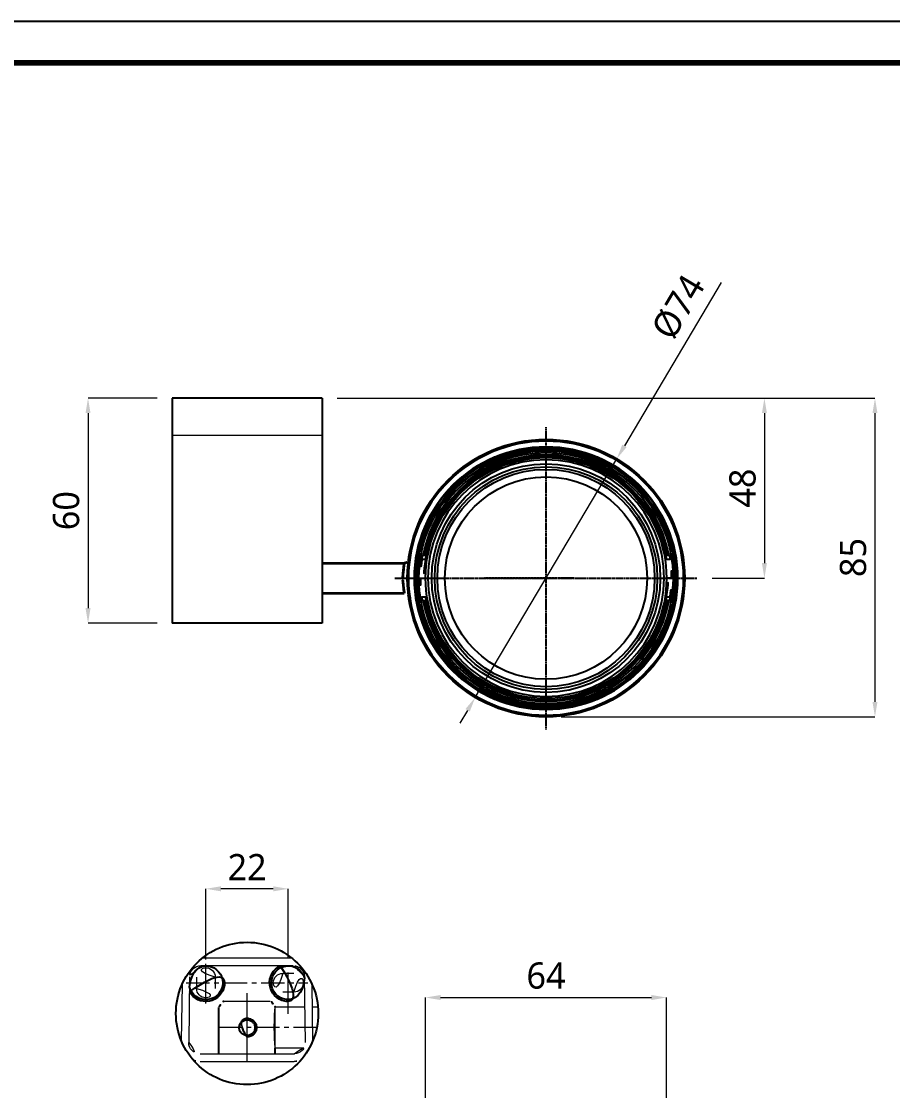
# Model space of a CAD drawing. Extents: x 16296675745 to 16296677481, y -37409619395 to -37409618123.
# Drawn here: x 16296676078 to 16296676310.4, y -37409618995.3 to -37409618710.2 of the extents above; entities that cross this region are included whole.
import ezdxf

# ---------------------------------------------------------------- set-up
doc = ezdxf.new("R2010")
doc.units = 0
doc.header["$LTSCALE"] = 10
doc.header["$MEASUREMENT"] = 0
doc.header["$PDMODE"] = 3
doc.header["$PDSIZE"] = -10
for name, pattern in [('CENTER', [2, 1.25, -0.25, 0.25, -0.25]), ('CENTER2', [28.575, 19.05, -3.175, 3.175, -3.175]), ('HIDDEN', [0.375, 0.25, -0.125]), ('PHANTOM2', [1.25, 0.625, -0.125, 0.125, -0.125, 0.125, -0.125])]:
    doc.linetypes.add(name, pattern=pattern)
doc.layers.get('0').update_dxf_attribs({"linetype": 'CONTINUOUS'})
doc.layers.get('DEFPOINTS').update_dxf_attribs({"linetype": 'CONTINUOUS'})
for name, color, linetype in [('1', 7, 'CONTINUOUS'), ('2', 2, 'CONTINUOUS'), ('中心线', 1, 'CENTER')]:
    doc.layers.add(name, color=color, linetype=linetype)
for name, color, linetype, lineweight in [('Cneter', 1, 'CENTER2', 13), ('标尺线', 82, 'CONTINUOUS', 18), ('粗实线', 7, 'CONTINUOUS', 35)]:
    doc.layers.add(name, color=color, linetype=linetype, lineweight=lineweight)
doc.styles.add('Daelim Dimension', font='')
doc.styles.get('Daelim Dimension').set_extended_font_data('NanumGothic')
doc.dimstyles.new('DEFAULT', dxfattribs={"dimscale": 2, "dimtxt": 2, "dimasz": 2, "dimexe": 0, "dimexo": 2, "dimgap": 1, "dimtad": 1, "dimdec": 1, "dimzin": 9, "dimdsep": 46, "dimtxsty": 'Daelim Dimension', "dimcen": 0.5, "dimclrd": 252, "dimclre": 252, "dimclrt": 3, "dimadec": 1, "dimazin": 0, "dimtfac": 1, "dimtdec": 1, "dimtix": 1, "dimtmove": 0, "dimatfit": 3, "dimfxl": 1, "dimtolj": 1, "dimtzin": 1, "dimlwd": 9, "dimlwe": 9, "dimarcsym": 0})

# ---------------------------------------------------------------- blocks, each defined once
blk = doc.blocks.new('*D15')
at = {"color": 5, "lineweight": 9, "ltscale": 0.5, "transparency": 16777216}
for p, q in [((16296676114.21514, -37409618810.6493), (16296676095.77783, -37409618810.6493)), ((16296676095.77783, -37409618814.6493), (16296676095.77783, -37409618866.64008)), ((16296676114.21514, -37409618870.64008), (16296676095.77783, -37409618870.64008))]:
    blk.add_line(p, q, dxfattribs=at)
at = {"color": 5, "ltscale": 0.5, "transparency": 16777216}
for points in [[(16296676095.11116, -37409618814.6493), (16296676096.4445, -37409618814.6493), (16296676095.77783, -37409618810.6493)], [(16296676095.11116, -37409618866.64008), (16296676096.4445, -37409618866.64008), (16296676095.77783, -37409618870.64008)]]:
    blk.add_solid(points, dxfattribs=at)
at = {"layer": 'DEFPOINTS', "color": 0, "ltscale": 0.5, "transparency": 16777216}
for p in [(16296676118.21514, -37409618810.6493), (16296676095.77783, -37409618870.64008), (16296676118.21514, -37409618870.64008)]:
    blk.add_point(p, dxfattribs=at)
at = {"color": 7, "ltscale": 0.5, "transparency": 16777216, "insert": (16296676089.96739, -37409618840.64468), "char_height": 7, "attachment_point": 5, "rotation": 90, "style": 'Daelim Dimension'}
blk.add_mtext('\\A1;60', dxfattribs=at)
blk = doc.blocks.new('*D1')
at = {"color": 5, "lineweight": 9, "ltscale": 0.5, "transparency": 16777216}
for p, q in [((16296676264.71, -37409618779.85), (16296676238.88, -37409618823.39)), ((16296676199.09, -37409618890.47), (16296676236.84, -37409618826.83)), ((16296676197.05, -37409618893.91), (16296676195, -37409618897.35))]:
    blk.add_line(p, q, dxfattribs=at)
at = {"color": 5, "ltscale": 0.5, "transparency": 16777216}
for points in [[(16296676238.31, -37409618823.05), (16296676239.46, -37409618823.73), (16296676236.84, -37409618826.83)], [(16296676196.47, -37409618893.57), (16296676197.62, -37409618894.25), (16296676199.09, -37409618890.47)]]:
    blk.add_solid(points, dxfattribs=at)
at = {"layer": 'DEFPOINTS', "color": 0, "ltscale": 0.5, "transparency": 16777216}
for p in [(16296676236.84, -37409618826.83), (16296676199.09, -37409618890.47)]:
    blk.add_point(p, dxfattribs=at)
at = {"color": 7, "ltscale": 0.5, "transparency": 16777216, "insert": (16296676253.3, -37409618786.4), "char_height": 7, "attachment_point": 5, "rotation": 59.3206, "style": 'Daelim Dimension'}
blk.add_mtext('\\A1;Ø74', dxfattribs=at)
blk = doc.blocks.new('*D16')
at = {"color": 5, "lineweight": 9, "ltscale": 0.5, "transparency": 16777216}
for p, q in [((16296676162.21514, -37409618810.6493), (16296676276.23935, -37409618810.6493)), ((16296676276.23935, -37409618814.6493), (16296676276.23935, -37409618854.6493)), ((16296676262.33514, -37409618858.6493), (16296676276.23935, -37409618858.6493))]:
    blk.add_line(p, q, dxfattribs=at)
at = {"color": 5, "ltscale": 0.5, "transparency": 16777216}
for points in [[(16296676275.57269, -37409618814.6493), (16296676276.90602, -37409618814.6493), (16296676276.23935, -37409618810.6493)], [(16296676275.57269, -37409618854.6493), (16296676276.90602, -37409618854.6493), (16296676276.23935, -37409618858.6493)]]:
    blk.add_solid(points, dxfattribs=at)
at = {"layer": 'DEFPOINTS', "color": 0, "ltscale": 0.5, "transparency": 16777216}
for p in [(16296676158.21514, -37409618810.6493), (16296676258.33514, -37409618858.6493), (16296676276.23935, -37409618858.6493)]:
    blk.add_point(p, dxfattribs=at)
at = {"color": 7, "ltscale": 0.5, "transparency": 16777216, "insert": (16296676270.42892, -37409618834.64928), "char_height": 7, "attachment_point": 5, "rotation": 90, "style": 'Daelim Dimension'}
blk.add_mtext('\\A1;48', dxfattribs=at)
blk = doc.blocks.new('*D17')
at = {"color": 5, "lineweight": 9, "ltscale": 0.5, "transparency": 16777216}
for p, q in [((16296676162.21514, -37409618810.6493), (16296676305.72608, -37409618810.6493)), ((16296676305.72608, -37409618814.6493), (16296676305.72608, -37409618891.6493)), ((16296676221.96514, -37409618895.6493), (16296676305.72608, -37409618895.6493))]:
    blk.add_line(p, q, dxfattribs=at)
at = {"color": 5, "ltscale": 0.5, "transparency": 16777216}
for points in [[(16296676305.05941, -37409618814.6493), (16296676306.39274, -37409618814.6493), (16296676305.72608, -37409618810.6493)], [(16296676305.05941, -37409618891.6493), (16296676306.39274, -37409618891.6493), (16296676305.72608, -37409618895.6493)]]:
    blk.add_solid(points, dxfattribs=at)
at = {"layer": 'DEFPOINTS', "color": 0, "ltscale": 0.5, "transparency": 16777216}
for p in [(16296676158.21514, -37409618810.6493), (16296676217.96514, -37409618895.6493), (16296676305.72608, -37409618895.6493)]:
    blk.add_point(p, dxfattribs=at)
at = {"color": 7, "ltscale": 0.5, "transparency": 16777216, "insert": (16296676299.91564, -37409618853.1493), "char_height": 7, "attachment_point": 5, "rotation": 90, "style": 'Daelim Dimension'}
blk.add_mtext('\\A1;85', dxfattribs=at)
blk = doc.blocks.new('*D19')
at = {"color": 5, "lineweight": 9, "ltscale": 0.5, "transparency": 16777216}
for p, q in [((16296676185.830839, -37409618998.302406), (16296676185.830839, -37409618970.496193)), ((16296676189.830839, -37409618970.496193), (16296676246.09944, -37409618970.496193)), ((16296676250.09944, -37409618998.302406), (16296676250.09944, -37409618970.496193))]:
    blk.add_line(p, q, dxfattribs=at)
at = {"color": 5, "ltscale": 0.5, "transparency": 16777216}
for points in [[(16296676189.830839, -37409618969.829529), (16296676189.830839, -37409618971.162857), (16296676185.830839, -37409618970.496193)], [(16296676246.09944, -37409618969.829529), (16296676246.09944, -37409618971.162857), (16296676250.09944, -37409618970.496193)]]:
    blk.add_solid(points, dxfattribs=at)
at = {"layer": 'DEFPOINTS', "color": 0, "ltscale": 0.5, "transparency": 16777216}
for p in [(16296676250.09944, -37409618970.496193), (16296676185.830839, -37409619002.302406), (16296676250.09944, -37409619002.302406)]:
    blk.add_point(p, dxfattribs=at)
at = {"color": 7, "ltscale": 0.5, "transparency": 16777216, "insert": (16296676217.965139, -37409618964.685753), "char_height": 7, "attachment_point": 5, "style": 'Daelim Dimension'}
blk.add_mtext('\\A1;64', dxfattribs=at)
blk = doc.blocks.new('*D5')
at = {"layer": 'DEFPOINTS', "color": 0, "transparency": 16777216}
for p in [(16296676127.215139, -37409618941.509323), (16296676127.215139, -37409618964.355743), (16296676149.215139, -37409618964.105743)]:
    blk.add_point(p, dxfattribs=at)
at = {"layer": '标尺线', "color": 5, "lineweight": 9, "transparency": 16777216}
for p, q in [((16296676127.215139, -37409618960.355743), (16296676127.215139, -37409618941.509323)), ((16296676145.215139, -37409618941.509323), (16296676131.215139, -37409618941.509323)), ((16296676149.215139, -37409618960.105743), (16296676149.215139, -37409618941.509323))]:
    blk.add_line(p, q, dxfattribs=at)
at = {"layer": '标尺线', "color": 5, "transparency": 16777216}
for points in [[(16296676131.215139, -37409618940.842659), (16296676131.215139, -37409618942.175987), (16296676127.215139, -37409618941.509323)], [(16296676145.215139, -37409618940.842659), (16296676145.215139, -37409618942.175987), (16296676149.215139, -37409618941.509323)]]:
    blk.add_solid(points, dxfattribs=at)
at = {"layer": '标尺线', "color": 7, "transparency": 16777216, "insert": (16296676138.215139, -37409618935.733932), "char_height": 7, "attachment_point": 5, "style": 'Daelim Dimension'}
blk.add_mtext('\\A1;22', dxfattribs=at)

msp = doc.modelspace()

# ---------------------------------------------------------------- linework, layer by layer
at = {"color": 7, "linetype": 'Continuous'}
for p, q in [((16296676118.215139, -37409618810.6493), (16296676118.215139, -37409618870.640083)), ((16296676158.215139, -37409618810.6493), (16296676118.215139, -37409618810.6493)), ((16296676158.215139, -37409618810.6493), (16296676158.215139, -37409618870.640083)), ((16296676184.345869, -37409618853.575378), (16296676184.835911, -37409618853.649307)), ((16296676184.42487, -37409618853.077019), (16296676184.42486, -37409618853.077057)), ((16296676185.865311, -37409618853.6493), (16296676184.835911, -37409618853.649307)), ((16296676186.028231, -37409618852.6493), (16296676184.91374, -37409618852.659027)), ((16296676184.91374, -37409618852.659027), (16296676184.91375, -37409618852.658989)), ((16296676186.028231, -37409618852.6493), (16296676186.025339, -37409618852.6493)), ((16296676249.90205, -37409618852.6493), (16296676249.90494, -37409618852.6493)), ((16296676251.016541, -37409618852.659027), (16296676249.90205, -37409618852.6493)), ((16296676251.09437, -37409618853.649307), (16296676250.06497, -37409618853.6493)), ((16296676251.016529, -37409618852.658989), (16296676251.016541, -37409618852.659027)), ((16296676251.58441, -37409618853.575378), (16296676251.09437, -37409618853.649307)), ((16296676183.965139, -37409618858.6493), (16296676185.47823, -37409618858.6493)), ((16296676251.965139, -37409618858.6493), (16296676250.452049, -37409618858.6493)), ((16296676184.345869, -37409618863.723221), (16296676184.835911, -37409618863.649277)), ((16296676184.835911, -37409618863.649277), (16296676185.865311, -37409618863.6493)), ((16296676184.91375, -37409618864.63961), (16296676184.91374, -37409618864.639572)), ((16296676184.91375, -37409618864.63961), (16296676186.024561, -37409618864.649307)), ((16296676186.028231, -37409618864.6493), (16296676186.025339, -37409618864.6493)), ((16296676249.90205, -37409618864.6493), (16296676249.90494, -37409618864.6493)), ((16296676251.016529, -37409618864.63961), (16296676249.90572, -37409618864.649307)), ((16296676250.06497, -37409618863.6493), (16296676251.09437, -37409618863.649277)), ((16296676251.016541, -37409618864.639572), (16296676251.016529, -37409618864.63961)), ((16296676251.58441, -37409618863.723221), (16296676251.09437, -37409618863.649277)), ((16296676251.505421, -37409618864.221527), (16296676251.505409, -37409618864.221573)), ((16296676158.215139, -37409618870.640083), (16296676118.215139, -37409618870.640083))]:
    msp.add_line(p, q, dxfattribs=at)
at = {"ltscale": 0.5}
msp.add_lwpolyline([(16296675826.83497, -37409619187.177101), (16296676477.83497, -37409619187.177101), (16296676477.83497, -37409618710.177101), (16296675826.83497, -37409618710.177101)], close=True, dxfattribs=at)
at = {"color": 5, "linetype": 'ByBlock', "lineweight": 200, "const_width": 1.5}
msp.add_lwpolyline([(16296675837.303169, -37409619166.75238), (16296676467.303169, -37409619166.75238), (16296676467.303169, -37409618721.25238), (16296675837.303169, -37409618721.25238)], close=True, dxfattribs=at)
at = {"color": 7, "linetype": 'Continuous'}
for radius in [37, 36.7, 35, 34.5, 32.134299, 30.493049, 29.693079, 28.984245, 26.984321]:
    msp.add_circle((16296676217.965139, -37409618858.6493), radius, dxfattribs=at)
at = {"linetype": 'PHANTOM2', "ltscale": 0.5}
msp.add_circle((16296676138.215139, -37409618974.750587), 18.986573, dxfattribs=at)
at = {"color": 7, "linetype": 'Continuous'}
for centre, radius, start, end in [((16296676217.965139, -37409618858.6493), 33.4, 10.33467848, 169.66532152), ((16296676217.965139, -37409618858.6493), 32.9, 10.50135502, 169.49864498), ((16296676217.965139, -37409618858.6493), 32.498477, 10.63919741, 169.36080259), ((16296676217.965139, -37409618858.649338), 31.534321, 0, 180), ((16296676217.965139, -37409618858.6493), 34, 170.56741156, 189.43258844), ((16296676184.9181, -37409618853.158997), 0.5, 90.49997623, 170.56741156), ((16296676218.01746, -37409618858.65287), 33.556681, 171.42471333, 179.99388015), ((16296676217.965139, -37409618858.6493), 32.48691, 171.14653992, 188.85346008), ((16296676217.965139, -37409618858.6493), 32.48691, 351.14653992, 8.85346008), ((16296676251.01218, -37409618853.158997), 0.5, 9.43258844, 89.50002377), ((16296676217.912821, -37409618858.65287), 33.55668, 0.00611985, 8.57528667), ((16296676217.965139, -37409618858.6493), 34, 350.56741156, 9.43258844), ((16296676218.01746, -37409618858.645729), 33.55668, 180.00611985, 188.57528667), ((16296676217.965139, -37409618858.649261), 31.534321, 180, 0), ((16296676217.912821, -37409618858.645729), 33.556681, 351.42471333, 359.99388015), ((16296676184.9181, -37409618864.139603), 0.5, 189.43258844, 269.50002377), ((16296676217.965139, -37409618858.6493), 33.4, 190.33467848, 349.66532152), ((16296676217.965139, -37409618858.6493), 32.9, 190.50178483, 349.49821517), ((16296676217.965139, -37409618858.6493), 32.498477, 190.63919741, 349.36080259), ((16296676251.01218, -37409618864.139603), 0.5, 270.49997623, 350.56741156)]:
    msp.add_arc(centre, radius, start, end, dxfattribs=at)
for points, knots in [([(16296676184.835911, -37409618853.649307), (16296676184.845329, -37409618853.522972), (16296676184.859329, -37409618853.339569), (16296676184.877609, -37409618853.106178), (16296676184.88941, -37409618852.958054), (16296676184.898081, -37409618852.850327), (16296676184.90394, -37409618852.778793), (16296676184.90724, -37409618852.73735), (16296676184.91013, -37409618852.704758), (16296676184.91157, -37409618852.681107), (16296676184.91363, -37409618852.667084), (16296676184.913219, -37409618852.660538), (16296676184.91374, -37409618852.659027)], [0, 0, 0, 0, 0.3826276922, 0.5555035787, 0.7070161719, 0.8314047741, 0.8818673617, 0.9238423626, 0.9569100111, 0.9807707568, 0.9951733414, 1, 1, 1, 1]), ([(16296676186.028231, -37409618852.6493), (16296676186.028641, -37409618852.6493), (16296676186.02817, -37409618852.651878), (16296676186.028311, -37409618852.654617), (16296676186.027321, -37409618852.661186), (16296676186.0257, -37409618852.673752), (16296676186.02219, -37409618852.69593), (16296676186.01687, -37409618852.728996), (16296676186.00984, -37409618852.771111), (16296676186.001329, -37409618852.821579), (16296676185.991421, -37409618852.879951), (16296676185.97583, -37409618852.971786), (16296676185.95392, -37409618853.101448), (16296676185.925659, -37409618853.271507), (16296676185.895639, -37409618853.456444), (16296676185.875469, -37409618853.584061), (16296676185.865311, -37409618853.6493)], [0, 0, 0, 0, 0.0012196322, 0.0048261412, 0.0108482661, 0.0192793918, 0.043289842, 0.0765864043, 0.1188247248, 0.1695277765, 0.2281638583, 0.2941157349, 0.4453161678, 0.6174718824, 0.8045242905, 1, 1, 1, 1]), ([(16296676250.06497, -37409618853.6493), (16296676250.05479, -37409618853.583946), (16296676250.03458, -37409618853.456017), (16296676250.004471, -37409618853.270607), (16296676249.976151, -37409618853.100182), (16296676249.95422, -37409618852.970428), (16296676249.93865, -37409618852.878754), (16296676249.928789, -37409618852.820633), (16296676249.92033, -37409618852.770439), (16296676249.913349, -37409618852.728592), (16296676249.90806, -37409618852.695709), (16296676249.90457, -37409618852.67366), (16296676249.90295, -37409618852.661163), (16296676249.90197, -37409618852.65461), (16296676249.902109, -37409618852.651878), (16296676249.90164, -37409618852.6493), (16296676249.90205, -37409618852.6493)], [0, 0, 0, 0, 0.195798052, 0.3834653773, 0.5561125935, 0.7073127069, 0.7730700875, 0.8314326137, 0.8818371784, 0.9238038232, 0.9568980799, 0.9807838134, 0.9891808571, 0.9951839354, 0.9987821631, 1, 1, 1, 1]), ([(16296676251.016541, -37409618852.659027), (16296676251.01619, -37409618852.660599), (16296676251.017879, -37409618852.667061), (16296676251.01795, -37409618852.681267), (16296676251.020519, -37409618852.704971), (16296676251.02294, -37409618852.737732), (16296676251.02643, -37409618852.77932), (16296676251.032209, -37409618852.851067), (16296676251.040951, -37409618852.958946), (16296676251.052731, -37409618853.10714), (16296676251.065969, -37409618853.275993), (16296676251.08004, -37409618853.459038), (16296676251.08959, -37409618853.585083), (16296676251.09437, -37409618853.649307)], [0, 0, 0, 0, 0.0048675334, 0.0193513711, 0.0432985998, 0.0765321219, 0.118684943, 0.1693003962, 0.2939452949, 0.4455579975, 0.6182625854, 0.8054581706, 1, 1, 1, 1]), ([(16296676184.91374, -37409618864.639572), (16296676184.91408, -37409618864.638), (16296676184.912399, -37409618864.631538), (16296676184.912331, -37409618864.617317), (16296676184.90975, -37409618864.593628), (16296676184.907339, -37409618864.560867), (16296676184.903839, -37409618864.519279), (16296676184.898069, -37409618864.447533), (16296676184.88933, -37409618864.339653), (16296676184.877541, -37409618864.19146), (16296676184.864309, -37409618864.022614), (16296676184.850241, -37409618863.839561), (16296676184.840691, -37409618863.713516), (16296676184.835911, -37409618863.649277)], [0, 0, 0, 0, 0.0048675601, 0.0193514267, 0.0432986687, 0.0765321976, 0.1186850512, 0.1693005297, 0.2939454208, 0.4455581003, 0.6182626666, 0.8054582098, 1, 1, 1, 1]), ([(16296676185.865311, -37409618863.6493), (16296676185.875481, -37409618863.714653), (16296676185.8957, -37409618863.842583), (16296676185.92581, -37409618864.027977), (16296676185.95413, -37409618864.198418), (16296676185.976061, -37409618864.328171), (16296676185.991619, -37409618864.419853), (16296676186.00149, -37409618864.477966), (16296676186.009951, -37409618864.52816), (16296676186.01693, -37409618864.570007), (16296676186.022221, -37409618864.602882), (16296676186.025709, -37409618864.624939), (16296676186.02733, -37409618864.637444), (16296676186.028311, -37409618864.64399), (16296676186.02817, -37409618864.646721), (16296676186.028641, -37409618864.6493), (16296676186.028231, -37409618864.6493)], [0, 0, 0, 0, 0.1957967105, 0.3834632883, 0.556110357, 0.7073108386, 0.7730685492, 0.8314314429, 0.8818363604, 0.923803313, 0.9568978108, 0.9807837079, 0.9891808024, 0.9951839133, 0.9987821581, 1, 1, 1, 1]), ([(16296676249.90205, -37409618864.6493), (16296676249.90164, -37409618864.6493), (16296676249.902109, -37409618864.646721), (16296676249.90197, -37409618864.643967), (16296676249.90296, -37409618864.637413), (16296676249.904579, -37409618864.624847), (16296676249.908091, -37409618864.602669), (16296676249.91341, -37409618864.569603), (16296676249.920441, -37409618864.527489), (16296676249.928949, -37409618864.47702), (16296676249.93886, -37409618864.418648), (16296676249.954451, -37409618864.326813), (16296676249.97636, -37409618864.197151), (16296676250.00461, -37409618864.027092), (16296676250.034639, -37409618863.842163), (16296676250.05481, -37409618863.714539), (16296676250.06497, -37409618863.6493)], [0, 0, 0, 0, 0.0012196285, 0.0048261257, 0.0108482307, 0.019279328, 0.0432896965, 0.0765861502, 0.1188243406, 0.1695272347, 0.2281631277, 0.294114802, 0.4453148693, 0.6174704137, 0.8045231674, 1, 1, 1, 1]), ([(16296676251.09437, -37409618863.649277), (16296676251.084949, -37409618863.775627), (16296676251.07095, -37409618863.95903), (16296676251.05267, -37409618864.192421), (16296676251.040871, -37409618864.340553), (16296676251.0322, -37409618864.448273), (16296676251.02634, -37409618864.519814), (16296676251.023041, -37409618864.561249), (16296676251.020149, -37409618864.593842), (16296676251.018709, -37409618864.617493), (16296676251.016649, -37409618864.631523), (16296676251.017059, -37409618864.638062), (16296676251.016541, -37409618864.639572)], [0, 0, 0, 0, 0.382627756, 0.5555036858, 0.7070162578, 0.8314048209, 0.881867394, 0.9238423869, 0.956910026, 0.9807707634, 0.9951733428, 1, 1, 1, 1])]:
    msp.add_open_spline(points, degree=3, knots=knots, dxfattribs=at)
at = {"layer": '1'}
for p, q in [((16296676130.715139, -37409618985.523682), (16296676130.715139, -37409618973.130653)), ((16296676145.715139, -37409618985.523682), (16296676145.715139, -37409618984.003731))]:
    msp.add_line(p, q, dxfattribs=at)
for centre, radius, start, end in [((16296676127.215139, -37409618966.555733), 5, 208.7663871, 64.76392461), ((16296676127.215139, -37409618966.555733), 4.5, 193.99269574, 164.57549923), ((16296676149.215139, -37409618966.555733), 5, 115.23607539, 331.2336129), ((16296676149.215139, -37409618966.555733), 4.5, 15.42450077, 346.00730426), ((16296676131.215139, -37409618973.130653), 0.5, 136.65824048, 180), ((16296676127.215139, -37409618969.355743), 5, 316.65824048, 331.12488732), ((16296676132.031361, -37409618972.011681), 0.5, 90, 151.12488732), ((16296676144.39892, -37409618972.011681), 0.5, 28.87511268, 90), ((16296676149.215139, -37409618969.355743), 5, 208.87511268, 223.34175952), ((16296676145.215139, -37409618973.130653), 0.5, 11.87785158, 43.34175952)]:
    msp.add_arc(centre, radius, start, end, dxfattribs=at)
at = {"layer": '2', "color": 2, "linetype": 'HIDDEN', "ltscale": 2}
msp.add_circle((16296676138.215139, -37409618978.52774), 2.1, dxfattribs=at)
msp.add_arc((16296676138.215139, -37409618978.52774), 2.5, 270, 180, dxfattribs=at)
at = {"layer": 'Cneter', "color": 1, "linetype": 'CENTER', "ltscale": 0.5}
for p, q in [((16296676127.215139, -37409618972.055733), (16296676127.215139, -37409618961.555733)), ((16296676149.215139, -37409618974.855743), (16296676149.215139, -37409618963.855743)), ((16296676121.965139, -37409618966.555733), (16296676154.465139, -37409618966.555733)), ((16296676138.215139, -37409618987.675743), (16296676138.215139, -37409618969.355743)), ((16296676156.82221, -37409618978.52774), (16296676130.715139, -37409618978.52774))]:
    msp.add_line(p, q, dxfattribs=at)
at = {"layer": '中心线', "color": 1, "linetype": 'CENTER', "ltscale": 0.01}
for p, q in [((16296676217.965139, -37409618899.019302), (16296676217.965139, -37409618818.279297)), ((16296676177.59514, -37409618858.6493), (16296676258.33514, -37409618858.6493))]:
    msp.add_line(p, q, dxfattribs=at)
at = {"layer": '中心线', "color": 1, "linetype": 'CENTER', "ltscale": 0.004132}
msp.add_line((16296676225.465139, -37409618858.6493), (16296676201.465139, -37409618858.6493), dxfattribs=at)
at = {"layer": '标尺线', "color": 7}
for p, q in [((16296676158.215139, -37409618820.6493), (16296676118.215139, -37409618820.6493)), ((16296676150.526331, -37409618962.032944), (16296676125.90395, -37409618962.032944)), ((16296676150.210171, -37409618960.032944), (16296676126.22011, -37409618960.032944)), ((16296676122.88187, -37409618964.986687), (16296676122.663191, -37409618982.486198)), ((16296676124.715139, -37409618965.055733), (16296676124.715139, -37409618968.055733)), ((16296676129.71513, -37409618965.055733), (16296676129.71513, -37409618968.055733)), ((16296676150.715139, -37409618964.055733), (16296676147.715139, -37409618964.055733)), ((16296676153.767099, -37409618982.486198), (16296676153.54841, -37409618964.986687)), ((16296676120.855801, -37409618967.060097), (16296676120.669041, -37409618982.00486)), ((16296676155.76124, -37409618982.004852), (16296676155.574471, -37409618967.060097)), ((16296676150.715139, -37409618969.055733), (16296676147.715139, -37409618969.055733)), ((16296676132.031361, -37409618971.511681), (16296676144.39892, -37409618971.511681)), ((16296676153.64889, -37409618973.02774), (16296676145.70443, -37409618973.02774)), ((16296676157.123381, -37409618973.02774), (16296676155.64905, -37409618973.02774)), ((16296676125.662951, -37409618985.523682), (16296676150.76733, -37409618985.523682)), ((16296676153.376829, -37409618984.003731), (16296676145.715139, -37409618984.003731)), ((16296676125.662951, -37409618987.523682), (16296676150.76733, -37409618987.523682))]:
    msp.add_line(p, q, dxfattribs=at)
for centre, radius, start, end in [((16296676127.215139, -37409618965.055733), 2.5, 0, 180), ((16296676147.715139, -37409618966.555733), 2.5, 90, 270), ((16296676150.715139, -37409618966.555733), 2.5, 270, 90), ((16296676127.215139, -37409618968.055733), 2.5, 180, 0), ((16296676125.662951, -37409618982.523682), 3, 179.28395889, 270), ((16296676150.76733, -37409618982.523682), 3, 270, 0.71604111), ((16296676125.662951, -37409618982.523682), 5, 249.02549295, 270), ((16296676150.76733, -37409618982.523682), 5, 270, 290.97450705)]:
    msp.add_arc(centre, radius, start, end, dxfattribs=at)
for points, knots in [([(16296676125.90395, -37409618962.032944), (16296676125.708071, -37409618962.033089), (16296676125.31538, -37409618962.071404), (16296676124.74943, -37409618962.240494), (16296676124.2269, -37409618962.514748), (16296676123.767639, -37409618962.883553), (16296676123.389, -37409618963.333183), (16296676123.105221, -37409618963.846741), (16296676122.92745, -37409618964.404694), (16296676122.884199, -37409618964.792976), (16296676122.88187, -37409618964.986687)], [0, 0, 0, 0, 0.1256438273, 0.2512385069, 0.3766363759, 0.501803709, 0.6266976261, 0.7513162358, 0.8757408781, 1, 1, 1, 1]), ([(16296676153.54841, -37409618964.986687), (16296676153.54607, -37409618964.792976), (16296676153.502831, -37409618964.404694), (16296676153.32506, -37409618963.846741), (16296676153.041281, -37409618963.333183), (16296676152.66264, -37409618962.883553), (16296676152.203381, -37409618962.514748), (16296676151.680849, -37409618962.240494), (16296676151.114901, -37409618962.071404), (16296676150.7222, -37409618962.033089), (16296676150.526331, -37409618962.032944)], [0, 0, 0, 0, 0.12425912, 0.2486837646, 0.3733023714, 0.4981962905, 0.6233636218, 0.7487614942, 0.8743561703, 1, 1, 1, 1])]:
    msp.add_open_spline(points, degree=3, knots=knots, dxfattribs=at)
msp.add_rational_spline([(16296676145.715139, -37409618984.003731), (16296676145.39114, -37409618982.872963), (16296676145.39114, -37409618978.603729), (16296676145.39115, -37409618973.003731), (16296676145.70443, -37409618973.02774)], [0.913311224414, 0.760004835562, 1, 0.707106781187, 1], degree=2, knots=[3.4252867242, 3.4252867242, 3.4252867242, 4.7123889804, 4.7123889804, 6.2831853072, 6.2831853072, 6.2831853072], dxfattribs=at)
at = {"layer": '粗实线', "color": 7, "linetype": 'Continuous'}
for p, q in [((16296676158.215139, -37409618854.6493), (16296676180.163019, -37409618854.6493)), ((16296676158.215139, -37409618862.6493), (16296676180.163019, -37409618862.6493))]:
    msp.add_line(p, q, dxfattribs=at)
for radius in [36.7, 35, 34]:
    msp.add_circle((16296676217.965139, -37409618858.6493), radius, dxfattribs=at)
for centre, start, end in [((16296676180.163151, -37409618853.1493), 270, 351.44018411), ((16296676180.163151, -37409618864.1493), 8.56114521, 90)]:
    msp.add_arc(centre, 1.5, start, end, dxfattribs=at)
for points, knots in [([(16296676179.765141, -37409618858.6493), (16296676179.765169, -37409618858.388603), (16296676179.775049, -37409618857.877098), (16296676179.817579, -37409618857.135498), (16296676179.881189, -37409618856.453217), (16296676179.946341, -37409618855.934227), (16296676180.00036, -37409618855.567596), (16296676180.03755, -37409618855.334892), (16296676180.071899, -37409618855.133881), (16296676180.10207, -37409618854.966507), (16296676180.124121, -37409618854.848869), (16296676180.138849, -37409618854.772827), (16296676180.14712, -37409618854.729637), (16296676180.15411, -37409618854.696129), (16296676180.158051, -37409618854.671638), (16296676180.16243, -37409618854.657784), (16296676180.162189, -37409618854.650642), (16296676180.163151, -37409618854.6493)], [0, 0, 0, 0, 0.1942578586, 0.3810901924, 0.5533717272, 0.7047465001, 0.770782773, 0.8295047382, 0.880336489, 0.9227281977, 0.9562262519, 0.969519329, 0.98044523, 0.988973884, 0.9950875552, 0.9987687613, 1, 1, 1, 1]), ([(16296676180.163151, -37409618862.6493), (16296676180.16353, -37409618862.649132), (16296676180.16209, -37409618862.646927), (16296676180.16243, -37409618862.643852), (16296676180.160601, -37409618862.637466), (16296676180.15918, -37409618862.629143), (16296676180.156919, -37409618862.618217), (16296676180.153151, -37409618862.598961), (16296676180.147209, -37409618862.568901), (16296676180.138821, -37409618862.525772), (16296676180.128691, -37409618862.473267), (16296676180.116989, -37409618862.411583), (16296676180.098339, -37409618862.311447), (16296676180.071899, -37409618862.164703), (16296676180.03754, -37409618861.963676), (16296676180.00036, -37409618861.73098), (16296676179.961729, -37409618861.468803), (16296676179.92313, -37409618861.179573), (16296676179.872141, -37409618860.748192), (16296676179.817579, -37409618860.163063), (16296676179.775049, -37409618859.421471), (16296676179.76516, -37409618858.909988), (16296676179.765141, -37409618858.6493)], [0, 0, 0, 0, 0.0003082131, 0.0012313138, 0.0027670562, 0.0049131958, 0.0076674894, 0.0110276951, 0.0195568805, 0.0304826821, 0.0437759768, 0.059389712, 0.0772753171, 0.1196674565, 0.1705002465, 0.2292227831, 0.2952591737, 0.3679559278, 0.4466385302, 0.6189237188, 0.805752282, 1, 1, 1, 1])]:
    msp.add_open_spline(points, degree=3, knots=knots, dxfattribs=at)

# ---------------------------------------------------------------- dimensions: what is measured, and where the dimension line sits
at = {"ltscale": 0.5}
dim = msp.add_diameter_dim_2p(p1=(16296676199.086479, -37409618890.470627), p2=(16296676236.843809, -37409618826.828003), text='Ø74', dimstyle='DEFAULT', override={"dimtxt": 3.5, "dimdec": 0, "dimclrd": 5, "dimclrt": 7}, dxfattribs=at)
dim.commit()
dim.dimension.update_dxf_attribs({"geometry": '*D1', "text_midpoint": (16296676258.86742, -37409618789.70565), "dimtype": 163})
for base, p1, p2, picture, middle in [((16296676095.77783, -37409618870.640083), (16296676118.215139, -37409618810.6493), (16296676118.215139, -37409618870.640083), '*D15', (16296676089.96739, -37409618840.644676)), ((16296676305.72608, -37409618895.6493), (16296676158.215139, -37409618810.6493), (16296676217.965139, -37409618895.6493), '*D17', (16296676299.91564, -37409618853.1493))]:
    dim = msp.add_linear_dim(base=base, p1=p1, p2=p2, angle=90, dimstyle='DEFAULT', override={"dimtxt": 3.5, "dimdec": 0, "dimclrd": 5, "dimclre": 5, "dimclrt": 7}, dxfattribs=at)
    dim.commit()
    dim.dimension.update_dxf_attribs({"geometry": picture, "text_midpoint": middle})
dim = msp.add_linear_dim(base=(16296676276.239349, -37409618858.6493), p1=(16296676158.215139, -37409618810.6493), p2=(16296676258.33514, -37409618858.6493), angle=90, dimstyle='DEFAULT', override={"dimtxt": 3.5, "dimdec": 0, "dimclrd": 5, "dimclre": 5, "dimclrt": 7}, dxfattribs=at)
dim.commit()
dim.dimension.update_dxf_attribs({"geometry": '*D16', "text_midpoint": (16296676276.239361, -37409618834.649277), "dimtype": 160})
dim = msp.add_linear_dim(base=(16296676250.09944, -37409618970.496193), p1=(16296676185.830839, -37409619002.302406), p2=(16296676250.09944, -37409619002.302406), dimstyle='DEFAULT', override={"dimtxt": 3.5, "dimdec": 0, "dimclrd": 5, "dimclre": 5, "dimclrt": 7}, dxfattribs=at)
dim.commit()
dim.dimension.update_dxf_attribs({"geometry": '*D19', "text_midpoint": (16296676217.965139, -37409618964.685753)})
at = {"layer": '标尺线'}
dim = msp.add_linear_dim(base=(16296676127.215139, -37409618941.509323), p1=(16296676149.215139, -37409618964.105743), p2=(16296676127.215139, -37409618964.355743), angle=180, dimstyle='DEFAULT', override={"dimtxt": 3.5, "dimdec": 0, "dimclrd": 5, "dimclre": 5, "dimclrt": 7}, dxfattribs=at)
dim.commit()
dim.dimension.update_dxf_attribs({"geometry": '*D5', "text_midpoint": (16296676138.215139, -37409618941.509323), "dimtype": 160})

doc.saveas('drawing.dxf')
